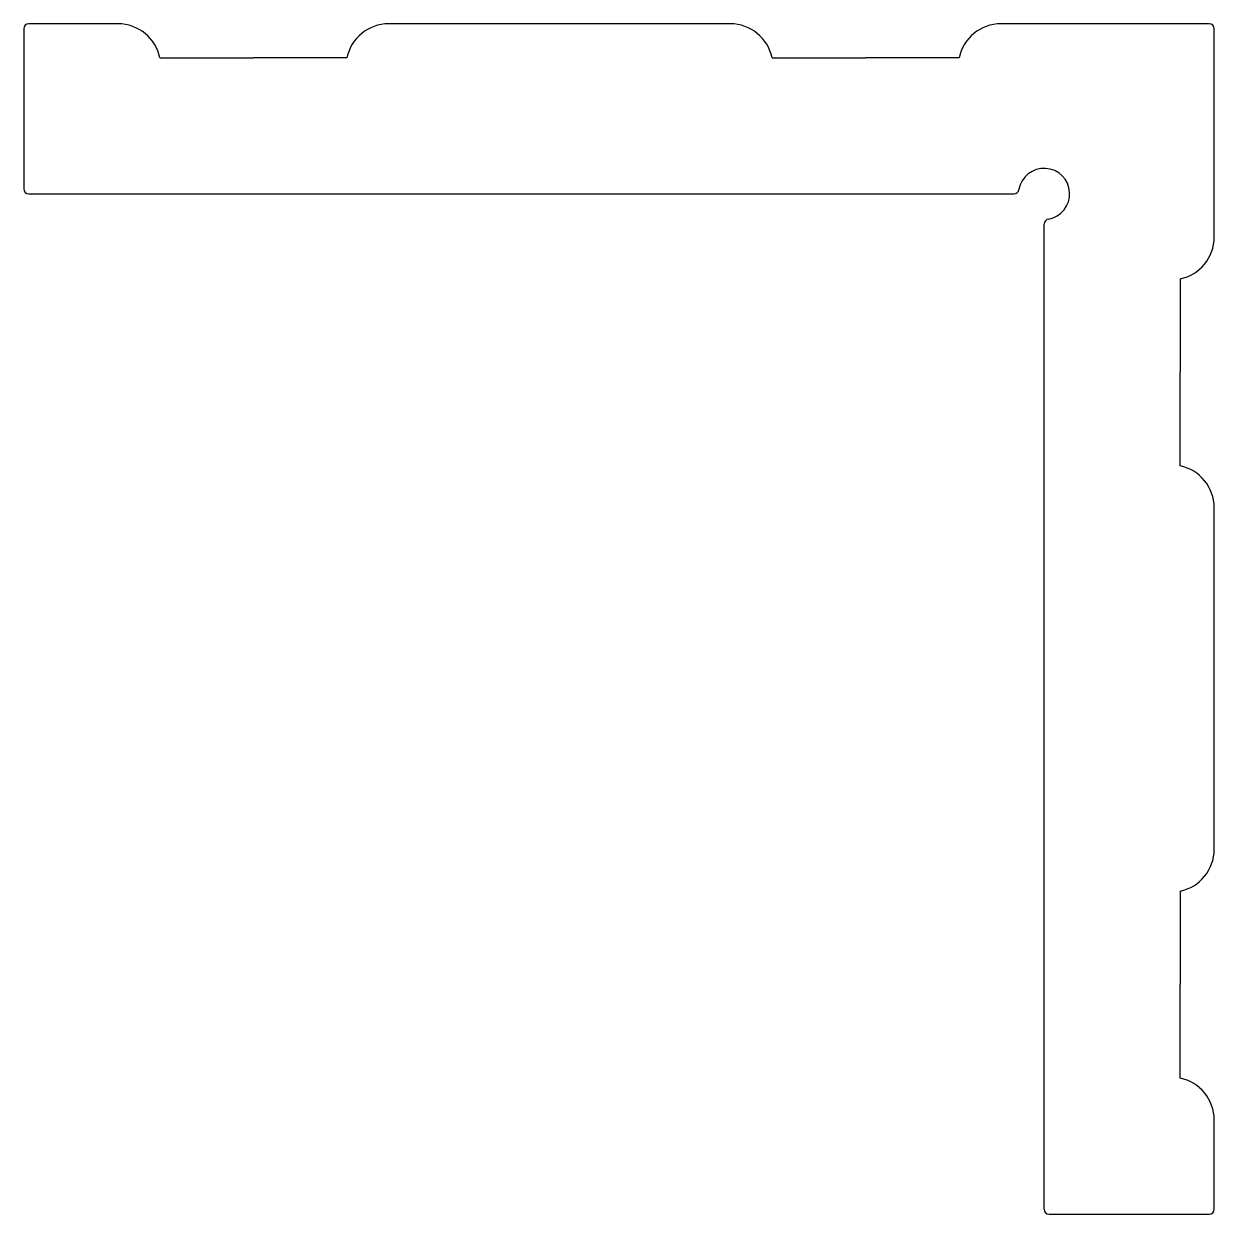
# Model space of a CAD drawing. Extents: x 190.7 to 260.7, y 605.1 to 675.1.
import ezdxf

# ---------------------------------------------------------------- set-up
doc = ezdxf.new("R2010")
doc.units = 0
doc.layers.get('0').update_dxf_attribs({"linetype": 'CONTINUOUS'})

msp = doc.modelspace()

# ---------------------------------------------------------------- linework, layer by layer
for p, q in [((190.686, 674.839), (190.686, 665.439)), ((196.236, 675.139), (190.986, 675.139)), ((232.236, 675.139), (212.135, 675.139)), ((260.386, 675.139), (248.135, 675.139)), ((260.686, 662.589), (260.686, 674.839)), ((198.686, 673.139), (204.186, 673.139)), ((209.686, 673.139), (204.186, 673.139)), ((234.686, 673.139), (240.186, 673.139)), ((245.686, 673.139), (240.186, 673.139)), ((190.986, 665.139), (248.911, 665.139)), ((250.686, 605.439), (250.686, 663.364)), ((258.686, 660.139), (258.686, 654.639)), ((258.686, 649.139), (258.686, 654.639)), ((260.686, 626.589), (260.686, 646.69)), ((258.686, 624.139), (258.686, 618.639)), ((258.686, 613.139), (258.686, 618.639)), ((260.686, 605.439), (260.686, 610.69)), ((250.986, 605.139), (260.386, 605.139))]:
    msp.add_line(p, q)
for centre, radius, start, end in [((190.986, 674.839), 0.3, 90, 180), ((196.236, 672.639), 2.5, 11.53696, 90), ((212.135, 672.639), 2.5, 90, 168.46304), ((232.236, 672.639), 2.5, 11.53696, 90), ((248.135, 672.639), 2.5, 90, 168.46304), ((260.386, 674.839), 0.3, 0, 90), ((250.686, 665.139), 1.5, 279.59407, 170.40593), ((190.986, 665.439), 0.3, 180, 270), ((248.911, 665.439), 0.3, 270, 350.40593), ((250.986, 663.364), 0.3, 99.59407, 180), ((258.186, 662.589), 2.5, 281.53696, 0), ((258.186, 646.69), 2.5, 0, 78.46304), ((258.186, 626.589), 2.5, 281.53696, 0), ((258.186, 610.69), 2.5, 360, 78.46304), ((250.986, 605.439), 0.3, 180, 270), ((260.386, 605.439), 0.3, 270, 0)]:
    msp.add_arc(centre, radius, start, end)

doc.saveas('drawing.dxf')
